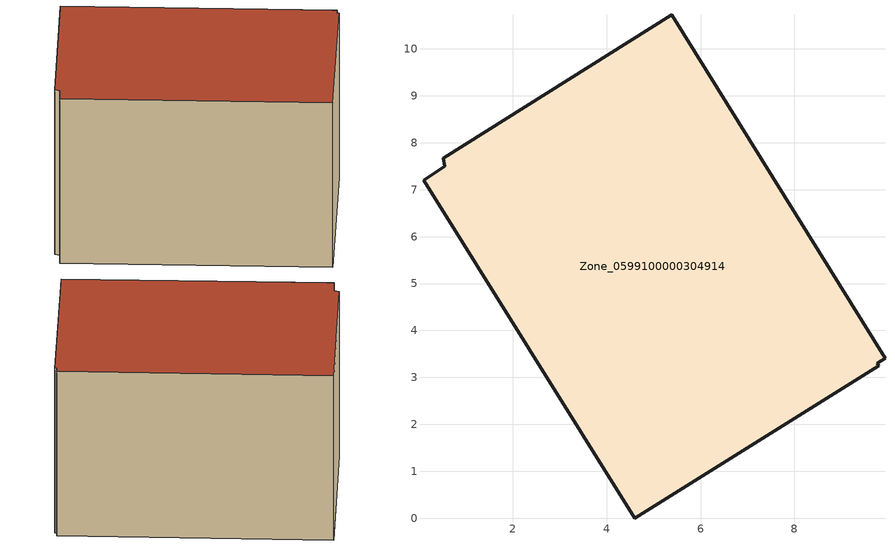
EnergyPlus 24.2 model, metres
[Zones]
Zone_0599100000304914
 floor ground (C_G): 0.55,7.5 0.51,7.67 5.39,10.73 9.93,3.41 9.76,3.31 9.8,3.25 4.6,0 0.1,7.2 z0
 wall outside (C_F): 0.51,7.67 0.55,7.5 0.1,7.2 4.6,0 9.8,3.25 9.76,3.31 9.93,3.41 5.39,10.73 0.51,7.67 z0:5.73
 roof outside (C_R): 0.55,7.5 0.1,7.2 4.6,0 9.8,3.25 9.76,3.31 9.93,3.41 5.39,10.73 0.51,7.67 z5.73
[BUILDING]
Pand.0599100000304914: North Axis=0; Terrain=City; Loads Convergence Tolerance Value=0.04; Temperature Convergence Tolerance Value=0.4; Solar Distribution=FullExterior; Maximum Number of Warmup Days=25; Minimum Number of Warmup Days=1
[Site:Location]
Rotterdam.The.Hague.AP_ZH_NLD Design_Conditions: Latitude=51.96; Longitude=4.45; Time Zone=1; Elevation=-4.5
[SITE:GROUNDTEMPERATURE:BUILDINGSURFACE]
18, 18, 18, 18, 18, 18, 18, 18, 18, 18, 18, 18
[MATERIAL] Thermal Absorptance=0.9; Solar Absorptance=0.7; Visible Absorptance=0.7
Name | Roughness | Thickness | Conductivity | Density | Specific Heat
G.TC.1965-1974 | MediumSmooth | 0.15 | 0.882353 | 540 | 1210
F.TC.1965-1974 | Rough | 0.3 | 0.697674 | 1920 | 840
R.TC.1965-1974 | MediumRough | 0.2 | 0.232558 | 1500 | 1000
[CONSTRUCTION]
C_G: G.TC.1965-1974
C_F: F.TC.1965-1974
C_R: R.TC.1965-1974
[ZONE]
Zone_0599100000304914: Type=1; Multiplier=1; Ceiling Height=Autocalculate; Volume=Autocalculate; Floor Area=autocalculate; Part of Total Floor Area=Yes
[ZONEINFILTRATION:DESIGNFLOWRATE]
Infil_Zone_0599100000304914: Zone or ZoneList or Space or SpaceList=Zone_0599100000304914; Schedule=AlwaysOn; Design Flow Rate Calculation Method=Flow/Area; Flow Rate per Floor Area=0.003; Constant Term Coefficient=1; Temperature Term Coefficient=0; Velocity Term Coefficient=0; Velocity Squared Term Coefficient=0
[HVACTEMPLATE:ZONE:IDEALLOADSAIRSYSTEM]
Zone_0599100000304914: Maximum Heating Supply Air Temperature=50; Minimum Cooling Supply Air Temperature=13; Maximum Heating Supply Air Humidity Ratio=0.0156; Minimum Cooling Supply Air Humidity Ratio=0.0077; Heating Limit=NoLimit; Cooling Limit=NoLimit; Dehumidification Control Type=ConstantSensibleHeatRatio; Cooling Sensible Heat Ratio=0.7; Dehumidification Setpoint=60; Humidification Control Type=None; Humidification Setpoint=30; Outdoor Air Method=None; Outdoor Air Flow Rate per Person=0.00944; Outdoor Air Flow Rate per Zone Floor Area=0; Outdoor Air Flow Rate per Zone=0; Demand Controlled Ventilation Type=None; Outdoor Air Economizer Type=NoEconomizer; Heat Recovery Type=None; Sensible Heat Recovery Effectiveness=0.7; Latent Heat Recovery Effectiveness=0.65
[ZONECONTROL:THERMOSTAT]
ThermostatControl_Zone_0599100000304914: Zone or ZoneList=Zone_0599100000304914; Control Type Schedule=DualSetpointControlType; Control 1=Thermostat_Zone_0599100000304914; Temperature Difference Between Cutout And Setpoint=0
[THERMOSTATSETPOINT:DUALSETPOINT]
Thermostat_Zone_0599100000304914: Heating Setpoint Temperature Schedule=HeatingSetpoint_Zone_0599100000304914; Cooling Setpoint Temperature Schedule=CoolingSetpoint_Zone_0599100000304914
[SCHEDULE:COMPACT]
HeatingSetpoint_Zone_0599100000304914: Through: 12/31, For: AllDays, Until: 24:00, 21
CoolingSetpoint_Zone_0599100000304914: Through: 12/31, For: AllDays, Until: 24:00, 24
DualSetpointControlType: Through: 12/31, For: AllDays, Until: 24:00, 4
AlwaysOn: Through: 12/31, For: AllDays, Until: 24:00, 1
